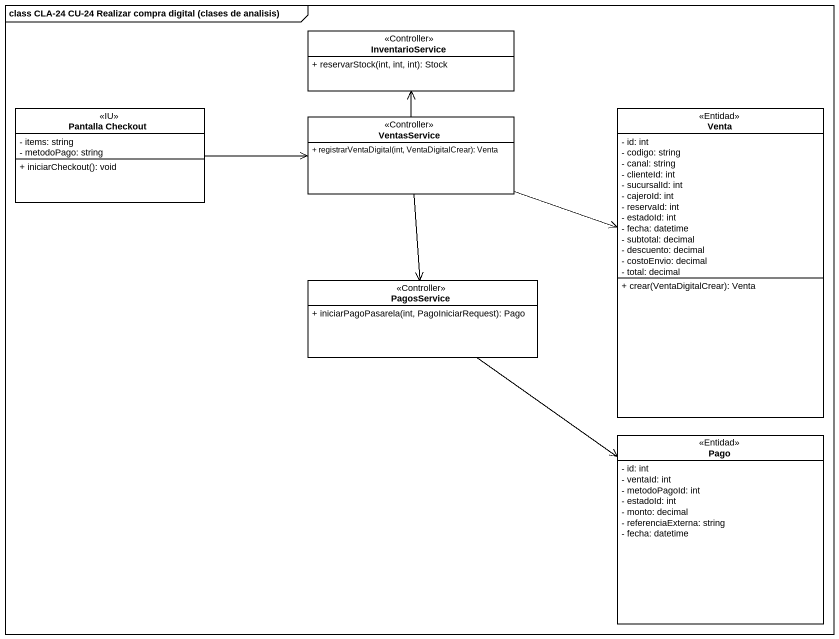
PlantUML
@startuml
mainframe class CLA-24 CU-24 Realizar compra digital (clases de analisis)
hide circle
hide empty members
skinparam classAttributeIconSize 0
class InventarioService <<Controller>> {
  + reservarStock(int, int, int): Stock
}
class "Pantalla Checkout" as Pantalla_Checkout <<IU>> {
  - items: string
  - metodoPago: string
  + iniciarCheckout(): void
}
class VentasService <<Controller>> {
  + registrarVentaDigital(int, VentaDigitalCrear): Venta
}
class Venta <<Entidad>> {
  - id: int
  - codigo: string
  - canal: string
  - clienteId: int
  - sucursalId: int
  - cajeroId: int
  - reservaId: int
  - estadoId: int
  - fecha: datetime
  - subtotal: decimal
  - descuento: decimal
  - costoEnvio: decimal
  - total: decimal
  + crear(VentaDigitalCrear): Venta
}
class PagosService <<Controller>> {
  + iniciarPagoPasarela(int, PagoIniciarRequest): Pago
}
class Pago <<Entidad>> {
  - id: int
  - ventaId: int
  - metodoPagoId: int
  - estadoId: int
  - monto: decimal
  - referenciaExterna: string
  - fecha: datetime
}
Pantalla_Checkout -right-> VentasService
VentasService -up-> InventarioService
VentasService -right-> Venta
VentasService --> PagosService
PagosService --> Pago
@enduml
